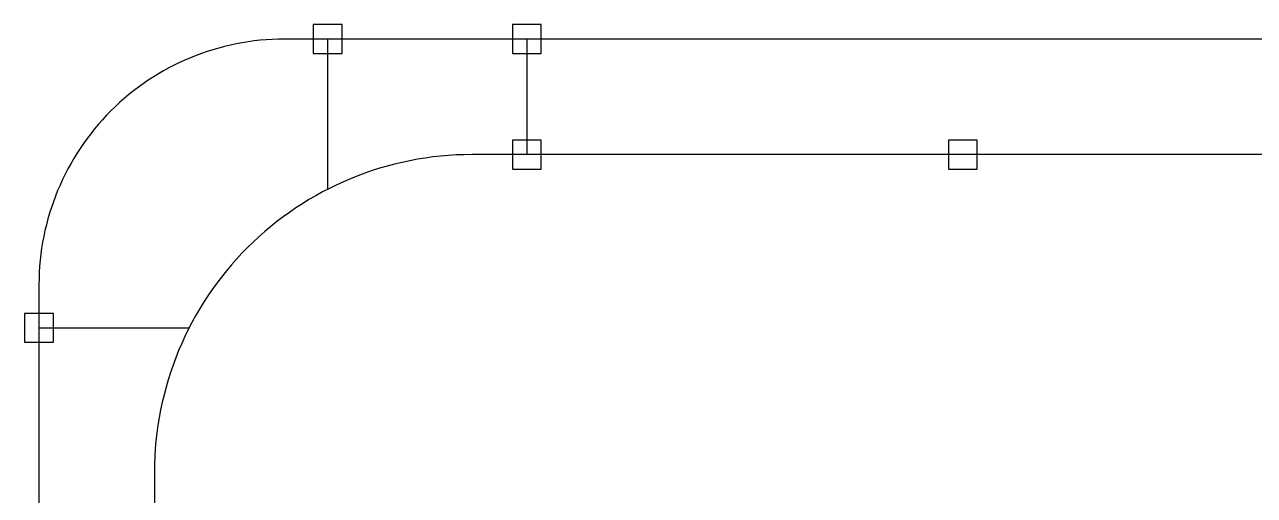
# Model space of a CAD drawing. Header units: millimetres. Extents: x -7838 to 162527, y -32093 to 60038.
# Drawn here: x 2890 to 5020, y 6875 to 7690 of the extents above; entities that cross this region are included whole.
import ezdxf

# ---------------------------------------------------------------- set-up
doc = ezdxf.new("R2010")
doc.units = ezdxf.units.MM

# ---------------------------------------------------------------- blocks, each defined once
blk = doc.blocks.new('*U245')
blk.add_lwpolyline([(-25, -25), (25, -25), (25, 25), (-25, 25)], close=True)

msp = doc.modelspace()

# ---------------------------------------------------------------- linework, layer by layer
for p, q in [((3415.20331, 7665.08837), (3415.20331, 7404.92177)), ((3760.20331, 7665.094), (3760.20331, 7465.02382)), ((2915.31203, 7165.02382), (3175.30536, 7165.02382))]:
    msp.add_line(p, q)
at = {"elevation": -0.00138}
for points in [[(2915.20331, 7240.02382), (2915.20331, 4890.02382, 0.4142135624), (3340.20331, 4465.02382), (5690.20331, 4465.02382, 0.4142135624), (6115.20331, 4890.02382), (6115.20331, 7240.02382, 0.4142135624), (5690.20331, 7665.02382), (3340.20331, 7665.02382, 0.4142135624)], [(3115.20331, 6915.02382), (3115.20331, 5215.02382, 0.4142135624), (3665.20331, 4665.02382), (5365.20331, 4665.02382, 0.4142135624), (5915.20331, 5215.02382), (5915.20331, 6915.02382, 0.4142135624), (5365.20331, 7465.02382), (3665.20331, 7465.02382, 0.4142135624)]]:
    msp.add_lwpolyline(points, format="xyb", close=True, dxfattribs=at)

# ---------------------------------------------------------------- block references
for p in [(3415.20331, 7665.08837), (3760.20331, 7665.02382, -0.00138), (3760.20331, 7465.02382), (4515.20331, 7465.02382, -0.00138), (2915.31203, 7165.02382)]:
    msp.add_blockref('*U245', p)

doc.saveas('drawing.dxf')
